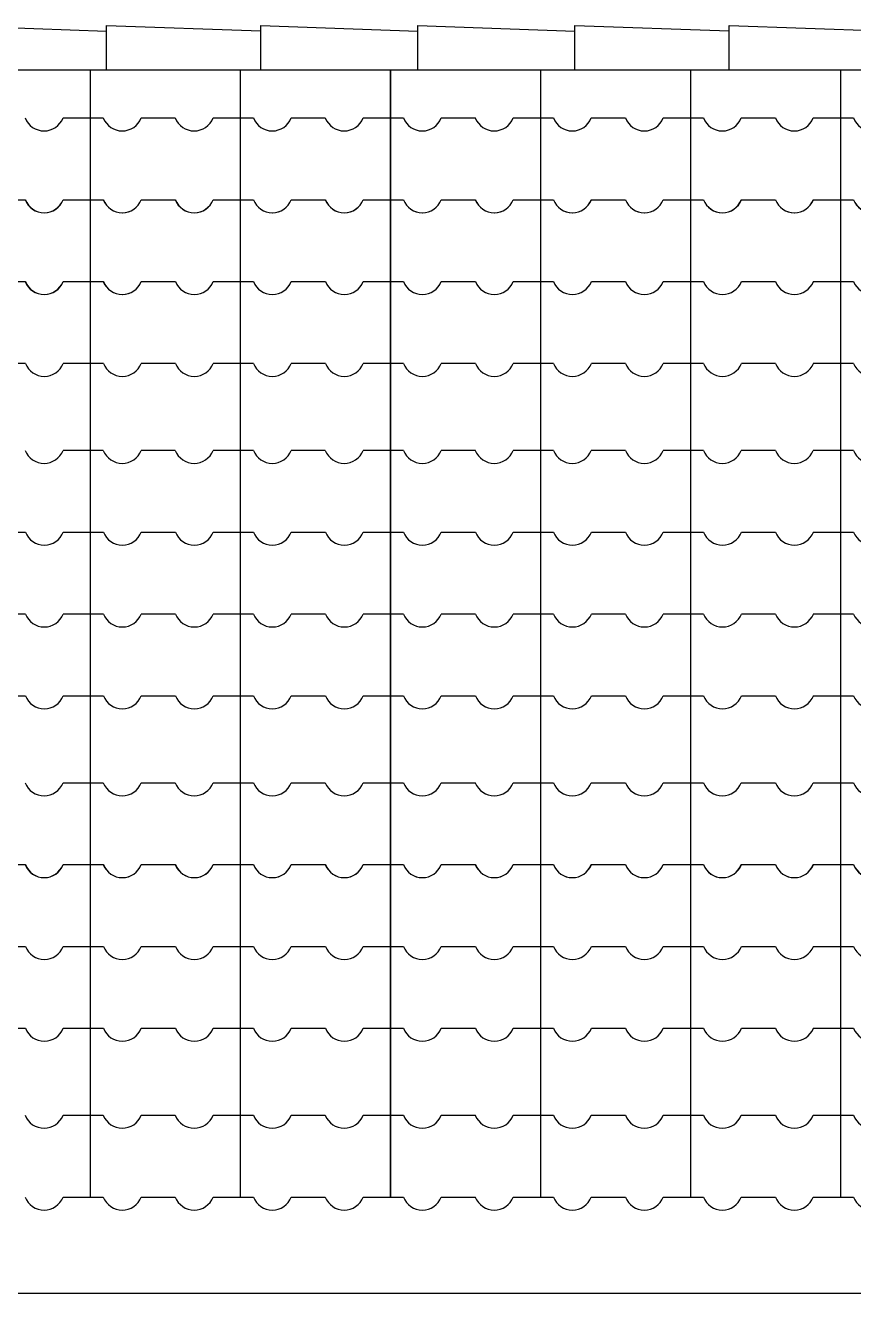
# Model space of a CAD drawing. Extents: x 359 to 444.1, y -24.8 to 1.
# Drawn here: x 408.09 to 409.304, y -20.991 to -19.131 of the extents above; entities that cross this region are included whole.
import ezdxf

# ---------------------------------------------------------------- set-up
doc = ezdxf.new("R2010")
doc.units = 0
doc.header["$LTSCALE"] = 20
for name, color, linetype in [('CORTE', 244, 'CONTINUOUS'), ('VISTAL', 30, 'CONTINUOUS'), ('VISTAP', 244, 'CONTINUOUS')]:
    doc.layers.add(name, color=color, linetype=linetype)

msp = doc.modelspace()

# ---------------------------------------------------------------- linework, layer by layer
at = {"layer": 'CORTE', "color": 1, "linetype": 'CONTINUOUS'}
for p, q in [((408.1849, -19.1971), (408.1849, -19.6269)), ((408.4049, -19.1971), (408.4049, -19.3869)), ((408.6249, -19.1971), (408.6249, -19.3869)), ((408.8449, -19.1971), (408.8449, -19.3869)), ((409.0649, -19.1971), (409.0649, -19.3869)), ((409.2849, -19.1971), (409.2849, -19.3869)), ((408.1449, -19.2669), (408.1847, -19.2669)), ((408.1847, -19.2669), (408.204, -19.2669)), ((408.2594, -19.2669), (408.3095, -19.2669)), ((408.3649, -19.2669), (408.4047, -19.2669)), ((408.4047, -19.2669), (408.424, -19.2669)), ((408.4794, -19.2669), (408.5295, -19.2669)), ((408.5849, -19.2669), (408.6247, -19.2669)), ((408.5849, -19.2669), (408.6247, -19.2669)), ((408.5849, -19.2669), (408.6247, -19.2669)), ((408.6247, -19.2669), (408.644, -19.2669)), ((408.6994, -19.2669), (408.7495, -19.2669)), ((408.8049, -19.2669), (408.8447, -19.2669)), ((408.8447, -19.2669), (408.864, -19.2669)), ((408.9194, -19.2669), (408.9695, -19.2669)), ((409.0249, -19.2669), (409.0647, -19.2669)), ((409.0249, -19.2669), (409.0647, -19.2669)), ((409.0647, -19.2669), (409.084, -19.2669)), ((409.0647, -19.2669), (409.084, -19.2669)), ((409.1394, -19.2669), (409.1895, -19.2669)), ((409.2449, -19.2669), (409.2847, -19.2669)), ((409.2847, -19.2669), (409.304, -19.2669)), ((408.0396, -19.3869), (408.0897, -19.3869)), ((408.1449, -19.3869), (408.1847, -19.3869)), ((408.1451, -19.3869), (408.1849, -19.3869)), ((408.1847, -19.3869), (408.204, -19.3869)), ((408.1849, -19.3869), (408.1849, -19.8745)), ((408.1849, -19.3869), (408.2042, -19.3869)), ((408.2594, -19.3869), (408.3095, -19.3869)), ((408.2596, -19.3869), (408.3097, -19.3869)), ((408.3649, -19.3869), (408.4047, -19.3869)), ((408.3651, -19.3869), (408.4049, -19.3869)), ((408.4047, -19.3869), (408.424, -19.3869)), ((408.4049, -19.3869), (408.4049, -19.8745)), ((408.4049, -19.3869), (408.4242, -19.3869)), ((408.4794, -19.3869), (408.5295, -19.3869)), ((408.4796, -19.3869), (408.5297, -19.3869)), ((408.5849, -19.3869), (408.6247, -19.3869)), ((408.5849, -19.3869), (408.6249, -19.3869)), ((408.5849, -19.3869), (408.6247, -19.3869)), ((408.5851, -19.3869), (408.6249, -19.3869)), ((408.5851, -19.3869), (408.6249, -19.3869)), ((408.5851, -19.3869), (408.6249, -19.3869)), ((408.6247, -19.3869), (408.644, -19.3869)), ((408.6249, -19.3869), (408.6249, -19.8745)), ((408.6249, -19.3869), (408.6249, -19.8745)), ((408.6249, -19.3869), (408.6249, -19.8745)), ((408.6249, -19.3869), (408.6249, -19.7469)), ((408.6249, -19.3869), (408.6442, -19.3869)), ((408.6994, -19.3869), (408.7495, -19.3869)), ((408.6996, -19.3869), (408.7497, -19.3869)), ((408.8049, -19.3869), (408.8447, -19.3869)), ((408.8051, -19.3869), (408.8449, -19.3869)), ((408.8447, -19.3869), (408.864, -19.3869)), ((408.8449, -19.3869), (408.8449, -19.8745)), ((408.8449, -19.3869), (408.8642, -19.3869)), ((408.9194, -19.3869), (408.9695, -19.3869)), ((408.9196, -19.3869), (408.9697, -19.3869)), ((409.0249, -19.3869), (409.0647, -19.3869)), ((409.0249, -19.3869), (409.0647, -19.3869)), ((409.0251, -19.3869), (409.0649, -19.3869)), ((409.0251, -19.3869), (409.0649, -19.3869)), ((409.0647, -19.3869), (409.084, -19.3869)), ((409.0647, -19.3869), (409.084, -19.3869)), ((409.0649, -19.3869), (409.0649, -19.8745)), ((409.0649, -19.3869), (409.0649, -19.8745)), ((409.0649, -19.3869), (409.0842, -19.3869)), ((409.0649, -19.3869), (409.0842, -19.3869)), ((409.1394, -19.3869), (409.1895, -19.3869)), ((409.1396, -19.3869), (409.1897, -19.3869)), ((409.2449, -19.3869), (409.2847, -19.3869)), ((409.2451, -19.3869), (409.2849, -19.3869)), ((409.2847, -19.3869), (409.304, -19.3869)), ((409.2849, -19.3869), (409.2849, -19.8745)), ((409.2849, -19.3869), (409.3042, -19.3869)), ((408.0396, -19.5069), (408.0897, -19.5069)), ((408.1449, -19.5069), (408.1847, -19.5069)), ((408.1451, -19.5069), (408.1849, -19.5069)), ((408.1847, -19.5069), (408.204, -19.5069)), ((408.1849, -19.5069), (408.2042, -19.5069)), ((408.2596, -19.5069), (408.3097, -19.5069)), ((408.3651, -19.5069), (408.4049, -19.5069)), ((408.4049, -19.5069), (408.4242, -19.5069)), ((408.4796, -19.5069), (408.5297, -19.5069)), ((408.5851, -19.5069), (408.6249, -19.5069)), ((408.5851, -19.5069), (408.6249, -19.5069)), ((408.6249, -19.5069), (408.6442, -19.5069)), ((408.6996, -19.5069), (408.7497, -19.5069)), ((408.8051, -19.5069), (408.8449, -19.5069)), ((408.8449, -19.5069), (408.8642, -19.5069)), ((408.9196, -19.5069), (408.9697, -19.5069)), ((409.0251, -19.5069), (409.0649, -19.5069)), ((409.0251, -19.5069), (409.0649, -19.5069)), ((409.0649, -19.5069), (409.0842, -19.5069)), ((409.0649, -19.5069), (409.0842, -19.5069)), ((409.1396, -19.5069), (409.1897, -19.5069)), ((409.2451, -19.5069), (409.2849, -19.5069)), ((409.2849, -19.5069), (409.3042, -19.5069)), ((408.0396, -19.6269), (408.0897, -19.6269)), ((408.0396, -19.6269), (408.0897, -19.6269)), ((408.0396, -19.6269), (408.0897, -19.6269)), ((408.1451, -19.6269), (408.1849, -19.6269)), ((408.1451, -19.6269), (408.1849, -19.6269)), ((408.1451, -19.6269), (408.1849, -19.6269)), ((408.1849, -19.6269), (408.2042, -19.6269)), ((408.1849, -19.6269), (408.2042, -19.6269)), ((408.1849, -19.6269), (408.2042, -19.6269)), ((408.1849, -19.6427), (408.1849, -20.3622)), ((408.2596, -19.6269), (408.3097, -19.6269)), ((408.3651, -19.6269), (408.4049, -19.6269)), ((408.4049, -19.6269), (408.4242, -19.6269)), ((408.4796, -19.6269), (408.5297, -19.6269)), ((408.5851, -19.6269), (408.6249, -19.6269)), ((408.5851, -19.6269), (408.6249, -19.6269)), ((408.6249, -19.6269), (408.6442, -19.6269)), ((408.6996, -19.6269), (408.7497, -19.6269)), ((408.8051, -19.6269), (408.8449, -19.6269)), ((408.8449, -19.6269), (408.8642, -19.6269)), ((408.9196, -19.6269), (408.9697, -19.6269)), ((409.0251, -19.6269), (409.0649, -19.6269)), ((409.0251, -19.6269), (409.0649, -19.6269)), ((409.0649, -19.6269), (409.0842, -19.6269)), ((409.0649, -19.6269), (409.0842, -19.6269)), ((409.1396, -19.6269), (409.1897, -19.6269)), ((409.2451, -19.6269), (409.2849, -19.6269)), ((409.2849, -19.6269), (409.3042, -19.6269)), ((408.1449, -19.7545), (408.1847, -19.7545)), ((408.1847, -19.7545), (408.204, -19.7545)), ((408.2594, -19.7545), (408.3095, -19.7545)), ((408.3649, -19.7545), (408.4047, -19.7545)), ((408.4047, -19.7545), (408.424, -19.7545)), ((408.4049, -19.7527), (408.4049, -20.3622)), ((408.4794, -19.7545), (408.5295, -19.7545)), ((408.5849, -19.7545), (408.6247, -19.7545)), ((408.5849, -19.7545), (408.6247, -19.7545)), ((408.6247, -19.7545), (408.644, -19.7545)), ((408.6994, -19.7545), (408.7495, -19.7545)), ((408.8049, -19.7545), (408.8447, -19.7545)), ((408.8447, -19.7545), (408.864, -19.7545)), ((408.8449, -19.7491), (408.8449, -20.3622)), ((408.9194, -19.7545), (408.9695, -19.7545)), ((409.0249, -19.7545), (409.0647, -19.7545)), ((409.0249, -19.7545), (409.0647, -19.7545)), ((409.0647, -19.7545), (409.084, -19.7545)), ((409.0647, -19.7545), (409.084, -19.7545)), ((409.1394, -19.7545), (409.1895, -19.7545)), ((409.2449, -19.7545), (409.2847, -19.7545)), ((409.2847, -19.7545), (409.304, -19.7545)), ((409.2849, -19.7491), (409.2849, -20.3622)), ((408.6249, -19.8573), (408.6249, -20.3622)), ((408.6249, -19.8625), (408.6249, -20.2345)), ((409.0649, -19.8573), (409.0649, -20.3622)), ((408.0396, -19.8745), (408.0897, -19.8745)), ((408.0396, -19.8745), (408.0897, -19.8745)), ((408.1451, -19.8745), (408.1849, -19.8745)), ((408.1451, -19.8745), (408.1849, -19.8745)), ((408.1849, -19.8745), (408.2042, -19.8745)), ((408.1849, -19.8745), (408.2042, -19.8745)), ((408.2596, -19.8745), (408.3097, -19.8745)), ((408.2596, -19.8745), (408.3097, -19.8745)), ((408.3651, -19.8745), (408.4049, -19.8745)), ((408.3651, -19.8745), (408.4049, -19.8745)), ((408.4049, -19.8745), (408.4242, -19.8745)), ((408.4049, -19.8745), (408.4242, -19.8745)), ((408.4796, -19.8745), (408.5297, -19.8745)), ((408.4796, -19.8745), (408.5297, -19.8745)), ((408.5851, -19.8745), (408.6249, -19.8745)), ((408.5851, -19.8745), (408.6249, -19.8745)), ((408.5851, -19.8745), (408.6249, -19.8745)), ((408.5851, -19.8745), (408.6249, -19.8745)), ((408.5851, -19.8745), (408.6249, -19.8745)), ((408.5851, -19.8745), (408.6249, -19.8745)), ((408.6249, -19.8745), (408.6442, -19.8745)), ((408.6249, -19.8745), (408.6442, -19.8745)), ((408.6249, -19.8745), (408.6249, -20.3622)), ((408.6996, -19.8745), (408.7497, -19.8745)), ((408.6996, -19.8745), (408.7497, -19.8745)), ((408.8051, -19.8745), (408.8449, -19.8745)), ((408.8051, -19.8745), (408.8449, -19.8745)), ((408.8449, -19.8745), (408.8642, -19.8745)), ((408.8449, -19.8745), (408.8642, -19.8745)), ((408.9196, -19.8745), (408.9697, -19.8745)), ((408.9196, -19.8745), (408.9697, -19.8745)), ((409.0251, -19.8745), (409.0649, -19.8745)), ((409.0251, -19.8745), (409.0649, -19.8745)), ((409.0251, -19.8745), (409.0649, -19.8745)), ((409.0251, -19.8745), (409.0649, -19.8745)), ((409.0649, -19.8745), (409.0842, -19.8745)), ((409.0649, -19.8745), (409.0842, -19.8745)), ((409.0649, -19.8745), (409.0842, -19.8745)), ((409.0649, -19.8745), (409.0842, -19.8745)), ((409.1396, -19.8745), (409.1897, -19.8745)), ((409.1396, -19.8745), (409.1897, -19.8745)), ((409.2451, -19.8745), (409.2849, -19.8745)), ((409.2451, -19.8745), (409.2849, -19.8745)), ((409.2849, -19.8745), (409.3042, -19.8745)), ((409.2849, -19.8745), (409.3042, -19.8745)), ((408.0396, -19.9945), (408.0897, -19.9945)), ((408.1451, -19.9945), (408.1849, -19.9945)), ((408.1849, -19.9945), (408.2042, -19.9945)), ((408.2596, -19.9945), (408.3097, -19.9945)), ((408.3651, -19.9945), (408.4049, -19.9945)), ((408.4049, -19.9945), (408.4242, -19.9945)), ((408.4796, -19.9945), (408.5297, -19.9945)), ((408.5851, -19.9945), (408.6249, -19.9945)), ((408.5851, -19.9945), (408.6249, -19.9945)), ((408.5851, -19.9945), (408.6249, -19.9945)), ((408.6249, -19.9945), (408.6442, -19.9945)), ((408.6996, -19.9945), (408.7497, -19.9945)), ((408.8051, -19.9945), (408.8449, -19.9945)), ((408.8449, -19.9945), (408.8642, -19.9945)), ((408.9196, -19.9945), (408.9697, -19.9945)), ((409.0251, -19.9945), (409.0649, -19.9945)), ((409.0251, -19.9945), (409.0649, -19.9945)), ((409.0649, -19.9945), (409.0842, -19.9945)), ((409.0649, -19.9945), (409.0842, -19.9945)), ((409.1396, -19.9945), (409.1897, -19.9945)), ((409.2451, -19.9945), (409.2849, -19.9945)), ((409.2849, -19.9945), (409.3042, -19.9945)), ((408.0396, -20.1145), (408.0897, -20.1145)), ((408.1451, -20.1145), (408.1849, -20.1145)), ((408.1849, -20.1145), (408.2042, -20.1145)), ((408.2596, -20.1145), (408.3097, -20.1145)), ((408.3651, -20.1145), (408.4049, -20.1145)), ((408.4049, -20.1145), (408.4242, -20.1145)), ((408.4796, -20.1145), (408.5297, -20.1145)), ((408.5851, -20.1145), (408.6249, -20.1145)), ((408.5851, -20.1145), (408.6249, -20.1145)), ((408.5851, -20.1145), (408.6249, -20.1145)), ((408.6249, -20.1145), (408.6442, -20.1145)), ((408.6996, -20.1145), (408.7497, -20.1145)), ((408.8051, -20.1145), (408.8449, -20.1145)), ((408.8449, -20.1145), (408.8642, -20.1145)), ((408.9196, -20.1145), (408.9697, -20.1145)), ((409.0251, -20.1145), (409.0649, -20.1145)), ((409.0251, -20.1145), (409.0649, -20.1145)), ((409.0649, -20.1145), (409.0842, -20.1145)), ((409.0649, -20.1145), (409.0842, -20.1145)), ((409.1396, -20.1145), (409.1897, -20.1145)), ((409.2451, -20.1145), (409.2849, -20.1145)), ((409.2849, -20.1145), (409.3042, -20.1145)), ((408.1449, -20.2422), (408.1847, -20.2422)), ((408.1847, -20.2422), (408.204, -20.2422)), ((408.2594, -20.2422), (408.3095, -20.2422)), ((408.3649, -20.2422), (408.4047, -20.2422)), ((408.4047, -20.2422), (408.424, -20.2422)), ((408.4794, -20.2422), (408.5295, -20.2422)), ((408.5849, -20.2422), (408.6247, -20.2422)), ((408.5849, -20.2422), (408.6247, -20.2422)), ((408.5849, -20.2422), (408.6247, -20.2422)), ((408.6247, -20.2422), (408.644, -20.2422)), ((408.6994, -20.2422), (408.7495, -20.2422)), ((408.8049, -20.2422), (408.8447, -20.2422)), ((408.8447, -20.2422), (408.864, -20.2422)), ((408.9194, -20.2422), (408.9695, -20.2422)), ((409.0249, -20.2422), (409.0647, -20.2422)), ((409.0249, -20.2422), (409.0647, -20.2422)), ((409.0647, -20.2422), (409.084, -20.2422)), ((409.0647, -20.2422), (409.084, -20.2422)), ((409.1394, -20.2422), (409.1895, -20.2422)), ((409.2449, -20.2422), (409.2847, -20.2422)), ((409.2847, -20.2422), (409.304, -20.2422)), ((408.0396, -20.3622), (408.0897, -20.3622)), ((408.1449, -20.3622), (408.1847, -20.3622)), ((408.1451, -20.3622), (408.1849, -20.3622)), ((408.1847, -20.3622), (408.204, -20.3622)), ((408.1849, -20.3622), (408.1849, -20.8498)), ((408.1849, -20.3622), (408.2042, -20.3622)), ((408.2594, -20.3622), (408.3095, -20.3622)), ((408.2596, -20.3622), (408.3097, -20.3622)), ((408.3649, -20.3622), (408.4047, -20.3622)), ((408.3651, -20.3622), (408.4049, -20.3622)), ((408.4047, -20.3622), (408.424, -20.3622)), ((408.4049, -20.3622), (408.4049, -20.8498)), ((408.4049, -20.3622), (408.4242, -20.3622)), ((408.4794, -20.3622), (408.5295, -20.3622)), ((408.4796, -20.3622), (408.5297, -20.3622)), ((408.5849, -20.3622), (408.6247, -20.3622)), ((408.5849, -20.3622), (408.6249, -20.3622)), ((408.5849, -20.3622), (408.6247, -20.3622)), ((408.5851, -20.3622), (408.6249, -20.3622)), ((408.5851, -20.3622), (408.6249, -20.3622)), ((408.5851, -20.3622), (408.6249, -20.3622)), ((408.6247, -20.3622), (408.644, -20.3622)), ((408.6249, -20.3622), (408.6249, -20.8498)), ((408.6249, -20.3622), (408.6442, -20.3622)), ((408.6249, -20.3622), (408.6249, -20.8498)), ((408.6249, -20.3622), (408.6249, -20.7222)), ((408.6249, -20.3622), (408.6249, -20.8498)), ((408.6994, -20.3622), (408.7495, -20.3622)), ((408.6996, -20.3622), (408.7497, -20.3622)), ((408.8049, -20.3622), (408.8447, -20.3622)), ((408.8051, -20.3622), (408.8449, -20.3622)), ((408.8447, -20.3622), (408.864, -20.3622)), ((408.8449, -20.3622), (408.8642, -20.3622)), ((408.8449, -20.3622), (408.8449, -20.8498)), ((408.9194, -20.3622), (408.9695, -20.3622)), ((408.9196, -20.3622), (408.9697, -20.3622)), ((409.0249, -20.3622), (409.0647, -20.3622)), ((409.0249, -20.3622), (409.0647, -20.3622)), ((409.0251, -20.3622), (409.0649, -20.3622)), ((409.0251, -20.3622), (409.0649, -20.3622)), ((409.0647, -20.3622), (409.084, -20.3622)), ((409.0647, -20.3622), (409.084, -20.3622)), ((409.0649, -20.3622), (409.0842, -20.3622)), ((409.0649, -20.3622), (409.0649, -20.8498)), ((409.0649, -20.3622), (409.0649, -20.8498)), ((409.0649, -20.3622), (409.0842, -20.3622)), ((409.1394, -20.3622), (409.1895, -20.3622)), ((409.1396, -20.3622), (409.1897, -20.3622)), ((409.2449, -20.3622), (409.2847, -20.3622)), ((409.2451, -20.3622), (409.2849, -20.3622)), ((409.2847, -20.3622), (409.304, -20.3622)), ((409.2849, -20.3622), (409.3042, -20.3622)), ((409.2849, -20.3622), (409.2849, -20.8498)), ((408.0396, -20.4822), (408.0897, -20.4822)), ((408.1451, -20.4822), (408.1849, -20.4822)), ((408.1849, -20.4822), (408.2042, -20.4822)), ((408.2596, -20.4822), (408.3097, -20.4822)), ((408.3651, -20.4822), (408.4049, -20.4822)), ((408.4049, -20.4822), (408.4242, -20.4822)), ((408.4796, -20.4822), (408.5297, -20.4822)), ((408.5851, -20.4822), (408.6249, -20.4822)), ((408.5851, -20.4822), (408.6249, -20.4822)), ((408.6249, -20.4822), (408.6442, -20.4822)), ((408.6996, -20.4822), (408.7497, -20.4822)), ((408.8051, -20.4822), (408.8449, -20.4822)), ((408.8449, -20.4822), (408.8642, -20.4822)), ((408.9196, -20.4822), (408.9697, -20.4822)), ((409.0251, -20.4822), (409.0649, -20.4822)), ((409.0251, -20.4822), (409.0649, -20.4822)), ((409.0649, -20.4822), (409.0842, -20.4822)), ((409.0649, -20.4822), (409.0842, -20.4822)), ((409.1396, -20.4822), (409.1897, -20.4822)), ((409.2451, -20.4822), (409.2849, -20.4822)), ((409.2849, -20.4822), (409.3042, -20.4822)), ((408.0396, -20.6022), (408.0897, -20.6022)), ((408.1451, -20.6022), (408.1849, -20.6022)), ((408.1849, -20.6022), (408.2042, -20.6022)), ((408.2596, -20.6022), (408.3097, -20.6022)), ((408.3651, -20.6022), (408.4049, -20.6022)), ((408.4049, -20.6022), (408.4242, -20.6022)), ((408.4796, -20.6022), (408.5297, -20.6022)), ((408.5851, -20.6022), (408.6249, -20.6022)), ((408.5851, -20.6022), (408.6249, -20.6022)), ((408.6249, -20.6022), (408.6442, -20.6022)), ((408.6996, -20.6022), (408.7497, -20.6022)), ((408.8051, -20.6022), (408.8449, -20.6022)), ((408.8449, -20.6022), (408.8642, -20.6022)), ((408.9196, -20.6022), (408.9697, -20.6022)), ((409.0251, -20.6022), (409.0649, -20.6022)), ((409.0251, -20.6022), (409.0649, -20.6022)), ((409.0649, -20.6022), (409.0842, -20.6022)), ((409.0649, -20.6022), (409.0842, -20.6022)), ((409.1396, -20.6022), (409.1897, -20.6022)), ((409.2451, -20.6022), (409.2849, -20.6022)), ((409.2849, -20.6022), (409.3042, -20.6022)), ((408.1449, -20.7298), (408.1847, -20.7298)), ((408.1847, -20.7298), (408.204, -20.7298)), ((408.2594, -20.7298), (408.3095, -20.7298)), ((408.3649, -20.7298), (408.4047, -20.7298)), ((408.4047, -20.7298), (408.424, -20.7298)), ((408.4794, -20.7298), (408.5295, -20.7298)), ((408.5849, -20.7298), (408.6247, -20.7298)), ((408.5849, -20.7298), (408.6247, -20.7298)), ((408.6247, -20.7298), (408.644, -20.7298)), ((408.6994, -20.7298), (408.7495, -20.7298)), ((408.8049, -20.7298), (408.8447, -20.7298)), ((408.8447, -20.7298), (408.864, -20.7298)), ((408.9194, -20.7298), (408.9695, -20.7298)), ((409.0249, -20.7298), (409.0647, -20.7298)), ((409.0249, -20.7298), (409.0647, -20.7298)), ((409.0647, -20.7298), (409.084, -20.7298)), ((409.0647, -20.7298), (409.084, -20.7298)), ((409.1394, -20.7298), (409.1895, -20.7298)), ((409.2449, -20.7298), (409.2847, -20.7298)), ((409.2847, -20.7298), (409.304, -20.7298)), ((408.1449, -20.8498), (408.1847, -20.8498)), ((408.1847, -20.8498), (408.204, -20.8498)), ((408.2594, -20.8498), (408.3095, -20.8498)), ((408.3649, -20.8498), (408.4047, -20.8498)), ((408.4047, -20.8498), (408.424, -20.8498)), ((408.4794, -20.8498), (408.5295, -20.8498)), ((408.5849, -20.8498), (408.6247, -20.8498)), ((408.5849, -20.8498), (408.6249, -20.8498)), ((408.6247, -20.8498), (408.644, -20.8498)), ((408.6994, -20.8498), (408.7495, -20.8498)), ((408.8049, -20.8498), (408.8447, -20.8498)), ((408.8447, -20.8498), (408.864, -20.8498)), ((408.9194, -20.8498), (408.9695, -20.8498)), ((409.0249, -20.8498), (409.0647, -20.8498)), ((409.0249, -20.8498), (409.0647, -20.8498)), ((409.0647, -20.8498), (409.084, -20.8498)), ((409.0647, -20.8498), (409.084, -20.8498)), ((409.1394, -20.8498), (409.1895, -20.8498)), ((409.2449, -20.8498), (409.2847, -20.8498)), ((409.2847, -20.8498), (409.304, -20.8498))]:
    msp.add_line(p, q, dxfattribs=at)
for centre in [(408.1172, -19.2563), (408.2317, -19.2563), (408.3372, -19.2563), (408.4517, -19.2563), (408.5572, -19.2563), (408.6717, -19.2563), (408.7772, -19.2563), (408.8917, -19.2563), (408.9972, -19.2563), (409.1117, -19.2563), (409.1117, -19.2563), (409.2172, -19.2563), (409.3317, -19.2563), (408.1172, -19.3763), (408.1174, -19.3763), (408.2317, -19.3763), (408.2319, -19.3763), (408.3372, -19.3763), (408.3374, -19.3763), (408.4517, -19.3763), (408.4519, -19.3763), (408.5572, -19.3763), (408.5574, -19.3763), (408.6717, -19.3763), (408.6719, -19.3763), (408.7772, -19.3763), (408.7774, -19.3763), (408.8917, -19.3763), (408.8919, -19.3763), (408.9972, -19.3763), (408.9974, -19.3763), (409.1117, -19.3763), (409.1117, -19.3763), (409.1119, -19.3763), (409.1119, -19.3763), (409.2172, -19.3763), (409.2174, -19.3763), (409.3317, -19.3763), (409.3319, -19.3763), (408.1172, -19.4963), (408.1174, -19.4963), (408.2317, -19.4963), (408.2319, -19.4963), (408.3374, -19.4963), (408.4519, -19.4963), (408.5574, -19.4963), (408.6719, -19.4963), (408.7774, -19.4963), (408.8919, -19.4963), (408.9974, -19.4963), (409.1119, -19.4963), (409.1119, -19.4963), (409.2174, -19.4963), (409.3319, -19.4963), (408.1174, -19.6163), (408.1174, -19.6163), (408.1174, -19.6163), (408.2319, -19.6163), (408.2319, -19.6163), (408.2319, -19.6163), (408.3374, -19.6163), (408.4519, -19.6163), (408.5574, -19.6163), (408.6719, -19.6163), (408.7774, -19.6163), (408.8919, -19.6163), (408.9974, -19.6163), (409.1119, -19.6163), (409.1119, -19.6163), (409.2174, -19.6163), (409.3319, -19.6163), (408.1172, -19.7439), (408.2317, -19.7439), (408.3372, -19.7439), (408.4517, -19.7439), (408.5572, -19.7439), (408.6717, -19.7439), (408.7772, -19.7439), (408.8917, -19.7439), (408.9972, -19.7439), (409.1117, -19.7439), (409.1117, -19.7439), (409.2172, -19.7439), (409.3317, -19.7439), (408.1174, -19.8639), (408.1174, -19.8639), (408.2319, -19.8639), (408.2319, -19.8639), (408.3374, -19.8639), (408.3374, -19.8639), (408.4519, -19.8639), (408.4519, -19.8639), (408.5574, -19.8639), (408.5574, -19.8639), (408.6719, -19.8639), (408.6719, -19.8639), (408.7774, -19.8639), (408.7774, -19.8639), (408.8919, -19.8639), (408.8919, -19.8639), (408.9974, -19.8639), (408.9974, -19.8639), (409.1119, -19.8639), (409.1119, -19.8639), (409.1119, -19.8639), (409.1119, -19.8639), (409.2174, -19.8639), (409.2174, -19.8639), (409.3319, -19.8639), (409.3319, -19.8639), (408.1174, -19.9839), (408.2319, -19.9839), (408.3374, -19.9839), (408.4519, -19.9839), (408.5574, -19.9839), (408.6719, -19.9839), (408.7774, -19.9839), (408.8919, -19.9839), (408.9974, -19.9839), (409.1119, -19.9839), (409.1119, -19.9839), (409.2174, -19.9839), (409.3319, -19.9839), (408.1174, -20.1039), (408.2319, -20.1039), (408.3374, -20.1039), (408.4519, -20.1039), (408.5574, -20.1039), (408.6719, -20.1039), (408.7774, -20.1039), (408.8919, -20.1039), (408.9974, -20.1039), (409.1119, -20.1039), (409.1119, -20.1039), (409.2174, -20.1039), (409.3319, -20.1039), (408.1172, -20.2315), (408.2317, -20.2315), (408.3372, -20.2315), (408.4517, -20.2315), (408.5572, -20.2315), (408.6717, -20.2315), (408.7772, -20.2315), (408.8917, -20.2315), (408.9972, -20.2315), (409.1117, -20.2315), (409.1117, -20.2315), (409.2172, -20.2315), (409.3317, -20.2315), (408.1172, -20.3515), (408.1174, -20.3515), (408.2317, -20.3515), (408.2319, -20.3515), (408.3372, -20.3515), (408.3374, -20.3515), (408.4517, -20.3515), (408.4519, -20.3515), (408.5572, -20.3515), (408.5574, -20.3515), (408.6717, -20.3515), (408.6719, -20.3515), (408.7772, -20.3515), (408.7774, -20.3515), (408.8917, -20.3515), (408.8919, -20.3515), (408.9972, -20.3515), (408.9974, -20.3515), (409.1117, -20.3515), (409.1117, -20.3515), (409.1119, -20.3515), (409.1119, -20.3515), (409.2172, -20.3515), (409.2174, -20.3515), (409.3317, -20.3515), (409.3319, -20.3515), (408.1174, -20.4715), (408.2319, -20.4715), (408.3374, -20.4715), (408.4519, -20.4715), (408.5574, -20.4715), (408.6719, -20.4715), (408.7774, -20.4715), (408.8919, -20.4715), (408.9974, -20.4715), (409.1119, -20.4715), (409.1119, -20.4715), (409.2174, -20.4715), (409.3319, -20.4715), (408.1174, -20.5915), (408.2319, -20.5915), (408.3374, -20.5915), (408.4519, -20.5915), (408.5574, -20.5915), (408.6719, -20.5915), (408.7774, -20.5915), (408.8919, -20.5915), (408.9974, -20.5915), (409.1119, -20.5915), (409.1119, -20.5915), (409.2174, -20.5915), (409.3319, -20.5915), (408.1172, -20.7191), (408.2317, -20.7191), (408.3372, -20.7191), (408.4517, -20.7191), (408.5572, -20.7191), (408.6717, -20.7191), (408.7772, -20.7191), (408.8917, -20.7191), (408.9972, -20.7191), (409.1117, -20.7191), (409.1117, -20.7191), (409.2172, -20.7191), (409.3317, -20.7191), (408.1172, -20.8391), (408.2317, -20.8391), (408.3372, -20.8391), (408.4517, -20.8391), (408.5572, -20.8391), (408.6717, -20.8391), (408.7772, -20.8391), (408.8917, -20.8391), (408.9972, -20.8391), (409.1117, -20.8391), (409.1117, -20.8391), (409.2172, -20.8391), (409.3317, -20.8391)]:
    msp.add_arc(centre, 0.0297, 201.0517, 338.9483, dxfattribs=at)
at = {"layer": 'VISTAL', "color": 1, "linetype": 'CONTINUOUS'}
msp.add_line((413.4776, -20.9914), (406.2767, -20.9914), dxfattribs=at)
at = {"layer": 'VISTAP', "color": 1, "linetype": 'CONTINUOUS'}
for p, q in [((407.9788, -19.1312), (408.2088, -19.1395)), ((408.2088, -19.1312), (408.4352, -19.1393)), ((408.2088, -19.1971), (408.2088, -19.1312)), ((408.4352, -19.1312), (408.6652, -19.1395)), ((408.4352, -19.1971), (408.4352, -19.1312)), ((408.6652, -19.1312), (408.8952, -19.1395)), ((408.6652, -19.1971), (408.6652, -19.1312)), ((408.8952, -19.1312), (409.1216, -19.1393)), ((408.8952, -19.1971), (408.8952, -19.1312)), ((409.1216, -19.1312), (409.3516, -19.1395)), ((409.1216, -19.1971), (409.1216, -19.1312)), ((409.6217, -19.1971), (404.9259, -19.1971)), ((408.6249, -19.3869), (408.6249, -19.1971)), ((408.6249, -19.8745), (408.6249, -19.3869)), ((408.6249, -20.3622), (408.6249, -19.8745)), ((408.6249, -20.8498), (408.6249, -20.3622))]:
    msp.add_line(p, q, dxfattribs=at)

doc.saveas('drawing.dxf')
